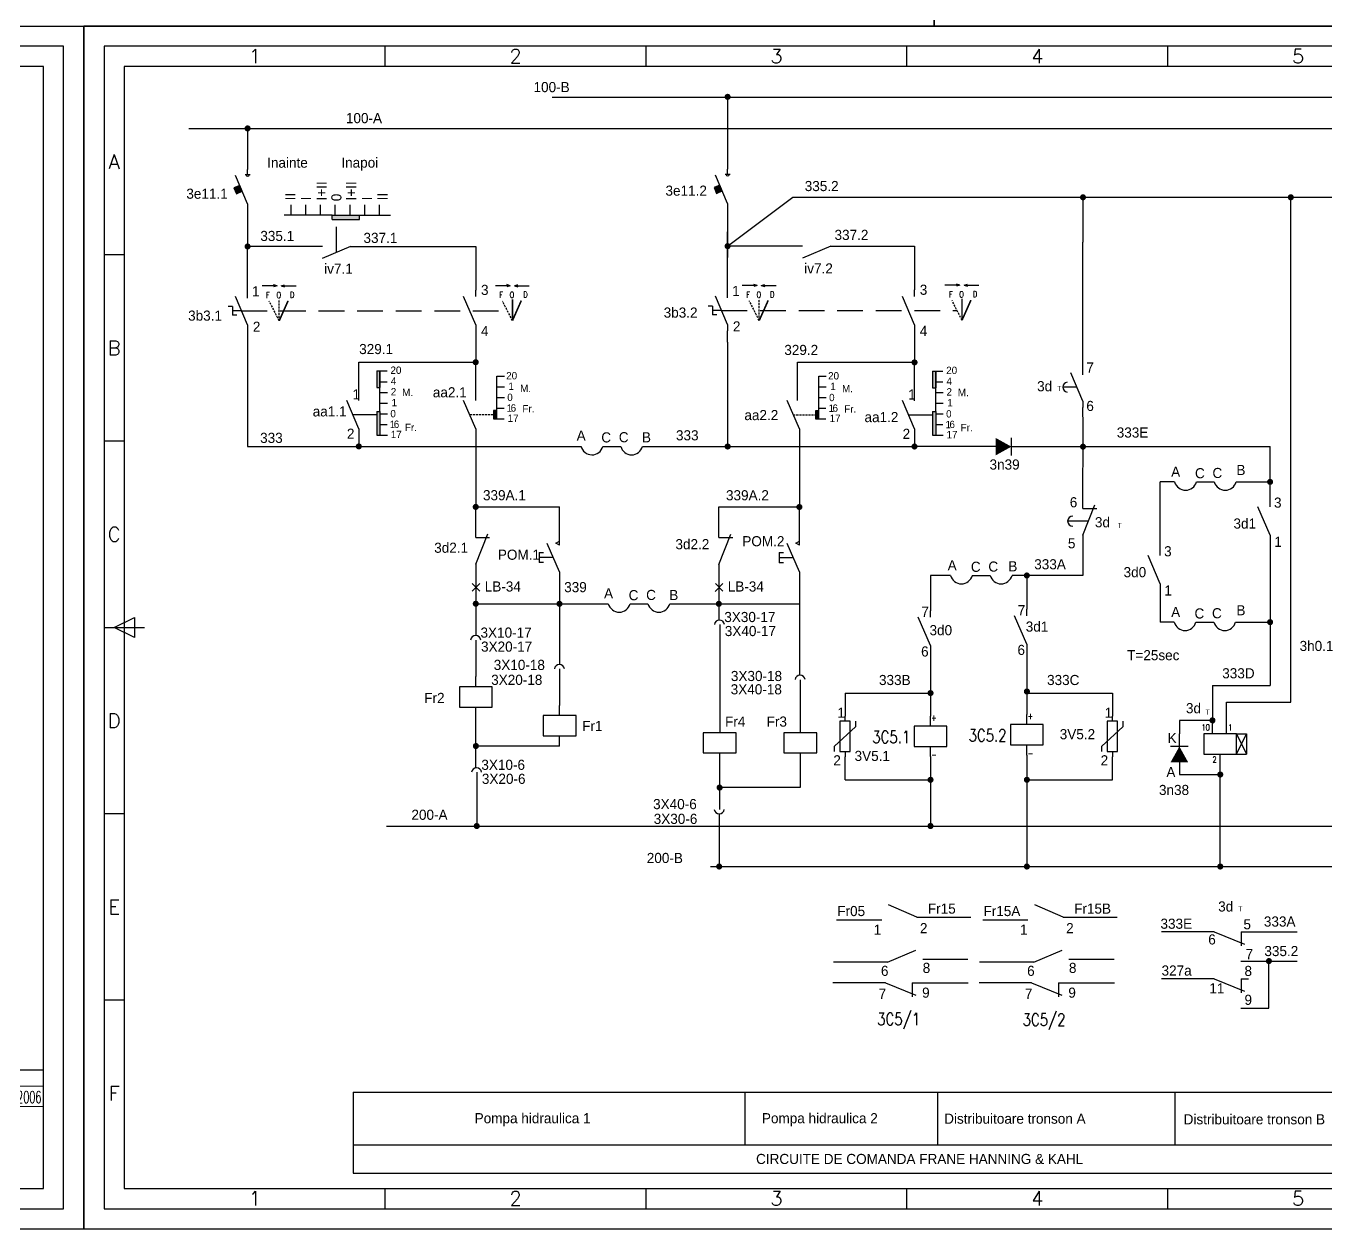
# Model space of a CAD drawing. Header units: millimetres. Extents: x 779 to 5457, y 14 to 905.
# Drawn here: x 2656.8 to 2977.9, y 13.9 to 310.9 of the extents above; entities that cross this region are included whole.
import ezdxf
from ezdxf.enums import TextEntityAlignment as Align

# ---------------------------------------------------------------- set-up
doc = ezdxf.new("R2010")
doc.units = ezdxf.units.MM
doc.linetypes.add('DASHED', pattern=[0.75, 0.5, -0.25])
doc.linetypes.add('DASHED2', pattern=[9.525, 6.35, -3.175])
doc.layers.add('INDICATOR', color=7, linetype='Continuous')
doc.styles.add('ISO', font='SIMPLEX.shx')
doc.styles.add('ROMANS', font='ROMANS.shx', dxfattribs={"width": 0.8})

# ---------------------------------------------------------------- blocks, each defined once
blk = doc.blocks.new('indic-el')
at = {"layer": 'INDICATOR', "color": 1}
for p, q in [((-180, 25), (-180, 29)), ((-175, 25), (-175, 29)), ((-140, 25), (-140, 29)), ((-125, 25), (-125, 29)), ((-105.5, 25), (-105.5, 29)), ((-87.5, 25), (-87.5, 29)), ((-82.5, 25), (-82.5, 29)), ((-47.5, 25), (-47.5, 29)), ((-32.5, 25), (-32.5, 29)), ((-13, 25), (-13, 29)), ((-167.9, 20), (-167.9, 25)), ((-145.42, 19.8), (-145.42, 24.8)), ((-134.65, 20.08), (-134.65, 25.08)), ((-119.93, 20), (-119.93, 25)), ((-97.19, 20), (-97.19, 25)), ((-83.77, 20), (-83.77, 25)), ((-69.03, 20), (-69.03, 25)), ((-45.33, 20), (-45.33, 25)), ((-22.83, 20), (-22.83, 25)), ((-155, 6), (-60, 6))]:
    blk.add_line(p, q, dxfattribs=at)
at = {"layer": 'INDICATOR'}
blk.add_line((-92.5, 25), (-92.5, 29), dxfattribs=at)
at = {"layer": 'INDICATOR', "const_width": 0.3, "flags": 128}
for points in [[(0, 29), (-185, 29), (-185, 0)], [(0, 25), (-185, 25)], [(0, 20), (-185, 20)], [(-155, 0), (-155, 20)], [(-60, 0), (-60, 20)], [(-10, 0), (-10, 20)]]:
    blk.add_lwpolyline(points, dxfattribs=at)
at = {"layer": 'INDICATOR', "color": 1, "style": 'ROMANS', "width": 0.8}
for s, height, p in [('Proiectat', 3, (-184.48, 20.88)), ('Desenat', 3, (-134.37, 21.17)), ('Verificat', 3, (-83.49, 20.88)), ('Data:', 2.5, (-22.15, 20.88))]:
    blk.add_text(s, height=height, dxfattribs=at).set_placement(p)
at = {"layer": 'INDICATOR', "style": 'ROMANS', "width": 0.570908}
blk.add_text('RATB-APUPS', height=4.5, dxfattribs=at).set_placement((-181.28, 10.96), (-156.69, 10.96), align=Align.FIT)
at = {"layer": 'INDICATOR', "color": 1, "style": 'ROMANS'}
for tag, height, width, p, p2 in [('PROIECTAT', 3, 0.908325, (-167.12, 20.74), (-146.23, 20.74)), ('DESENAT', 3, 1.116423, (-119.25, 20.84), (-97.88, 20.84)), ('VERIFICAT', 3, 1.074468, (-68.34, 20.8), (-45.93, 20.8)), ('DATA', 3, 1.321041, (-14.04, 20.81), (-0.45, 20.81)), ('NUME_DESEN', 4.5, 2.080219, (-153.9, 9.22), (-61.18, 9.22)), ('NUMAR', 4, 2.383056, (-58.61, 6.76), (-11.4, 6.76)), ('ANS', 3, 11.421134, (-154.04, 2.01), (-61.04, 2.01))]:
    blk.add_attdef(tag, text='', height=height, dxfattribs=dict(at, width=width)).set_placement(p, p2, align=Align.FIT)
blk = doc.blocks.new('4a4')
at = {"color": 240}
blk.add_lwpolyline([(0, 0), (0, 297), (-841, 297), (-841, 0)], close=True, dxfattribs=at)
blk = doc.blocks.new('5A4')
at = {"color": 70}
for p, q in [((-976.57, 287), (-976.57, 292)), ((-912.14, 287), (-912.14, 292)), ((-847.71, 287), (-847.71, 292)), ((-783.28, 287), (-783.28, 292)), ((-1041, 240.5), (-1046, 240.5)), ((-1041, 194.5), (-1046, 194.5)), ((-1043.5, 148.5), (-1038.5, 151)), ((-1038.5, 151), (-1038.5, 146)), ((-1046, 148.5), (-1036, 148.5)), ((-1038.5, 146), (-1043.5, 148.5)), ((-1041, 102.5), (-1046, 102.5)), ((-1041, 56.5), (-1046, 56.5)), ((-976.57, 5), (-976.57, 10)), ((-912.14, 5), (-912.14, 10)), ((-847.71, 5), (-847.71, 10)), ((-783.28, 5), (-783.28, 10))]:
    blk.add_line(p, q, dxfattribs=at)
at = {"color": 240}
for points in [[(0, 0), (0, 297), (-1051, 297), (-1051, 0)], [(-5, 5), (-5, 292), (-1046, 292), (-1046, 5)]]:
    blk.add_lwpolyline(points, close=True, dxfattribs=at)
at = {"color": 70}
blk.add_lwpolyline([(-1041, 287), (-1041, 10), (-10, 10), (-10, 287)], close=True, dxfattribs=at)
at = {"color": 50, "style": 'ISO'}
for s, p in [('1', (-1008.78, 289.55)), ('2', (-944.36, 289.55)), ('3', (-879.92, 289.55)), ('4', (-815.5, 289.55)), ('5', (-751.07, 289.55)), ('A', (-1043.5, 263.5)), ('B', (-1043.5, 217.5)), ('C', (-1043.5, 171.5)), ('D', (-1043.5, 125.5)), ('E', (-1043.5, 79.5)), ('F', (-1043.5, 33.5)), ('1', (-1008.78, 7.55)), ('2', (-944.36, 7.55)), ('3', (-879.92, 7.55)), ('4', (-815.5, 7.55)), ('5', (-751.07, 7.55))]:
    blk.add_text(s, height=3.5, dxfattribs=at).set_placement(p, align=Align.MIDDLE)

msp = doc.modelspace()

# ---------------------------------------------------------------- hatches: boundary and pattern name
for points in [[(2739.17, 263.17), (2739.17, 264.28), (2736.44, 264.28), (2732.42, 264.28), (2732.42, 263.17), (2734.57, 263.17)], [(2744.24, 225.77), (2743.44, 225.77), (2743.44, 222.61), (2743.44, 221.66), (2744.24, 221.66)], [(2881.49, 225.73), (2880.68, 225.73), (2880.68, 222.57), (2880.68, 221.62), (2881.49, 221.62)], [(2744.24, 215.78), (2743.44, 215.78), (2743.44, 214.22), (2743.44, 210.88), (2743.44, 209.93), (2744.24, 209.93)], [(2773.12, 216.01), (2772.32, 216.01), (2772.32, 213.96), (2773.12, 213.96)], [(2852.61, 215.97), (2851.81, 215.97), (2851.81, 213.92), (2852.61, 213.92)], [(2881.49, 215.74), (2880.68, 215.74), (2880.68, 214.18), (2880.68, 210.84), (2880.68, 209.89), (2881.49, 209.89)]]:
    msp.add_hatch(color=1).paths.add_polyline_path(points)

# ---------------------------------------------------------------- linework, layer by layer
at = {"color": 240}
for p, q in [((2881.12, 607.94), (2881.12, 310.94)), ((2671.1, 13.94), (2671.1, 310.94)), ((2881.12, 310.94), (3932.12, 310.94)), ((2666.1, 305.94), (2466.1, 305.94)), ((2666.1, 18.94), (2666.1, 305.94)), ((2466.1, 18.94), (2666.1, 18.94)), ((2461.1, 13.94), (2671.1, 13.94))]:
    msp.add_line(p, q, dxfattribs=at)
at = {"color": 70}
for p, q in [((2661.1, 300.94), (2471.1, 300.94)), ((2661.1, 23.94), (2661.1, 300.94)), ((2471.1, 23.94), (2661.1, 23.94))]:
    msp.add_line(p, q, dxfattribs=at)
at = {"color": 1}
for p, q in [((2786.81, 293.34), (3000.47, 293.34)), ((2830.11, 293.45), (2830.11, 275.63)), ((2697.06, 285.63), (2964.65, 285.63)), ((2711.54, 285.66), (2711.54, 275.55)), ((2964.65, 285.63), (3013.79, 285.63)), ((2711.54, 267.05), (2708.54, 274.05)), ((2710.91, 274.3), (2712.17, 274.3)), ((2711.54, 274.3), (2711.54, 275.55)), ((2830.11, 267.13), (2827.11, 274.13)), ((2829.48, 274.38), (2830.74, 274.38)), ((2830.11, 274.38), (2830.11, 275.63)), ((2711.54, 267.05), (2711.54, 256.89)), ((2722.29, 264.28), (2722.29, 266.75)), ((2725.93, 264.36), (2725.93, 266.83)), ((2729.57, 264.36), (2729.57, 266.83)), ((2733.21, 264.36), (2733.21, 266.83)), ((2736.84, 264.28), (2736.84, 266.75)), ((2740.48, 264.36), (2740.48, 266.83)), ((2744.12, 264.28), (2744.12, 266.75)), ((2830.11, 256.59), (2846.25, 268.65)), ((2830.11, 267.13), (2830.11, 265.63)), ((2846.25, 268.65), (2995.2, 268.65)), ((2917.87, 268.65), (2917.87, 257.61)), ((2930.01, 268.65), (2930.01, 268.65)), ((2969.19, 144.03), (2969.19, 268.65)), ((2732.42, 264.28), (2720.59, 264.28)), ((2732.42, 263.17), (2732.42, 264.28)), ((2732.42, 264.28), (2736.44, 264.28)), ((2736.44, 264.28), (2746.82, 264.28)), ((2739.17, 263.17), (2739.17, 264.28)), ((2830.11, 265.63), (2830.11, 253.75)), ((2732.42, 263.17), (2734.57, 263.17)), ((2734.57, 263.17), (2739.17, 263.17)), ((2830.11, 256.6), (2830.11, 260.16)), ((2917.87, 245.36), (2917.87, 257.61)), ((2730.01, 256.51), (2711.17, 256.51)), ((2711.55, 251.7), (2711.55, 256.52)), ((2736.99, 256.51), (2729.99, 253.51)), ((2736.99, 256.51), (2738.37, 256.51)), ((2738.37, 256.51), (2767.89, 256.51)), ((2767.89, 256.51), (2767.89, 245.75)), ((2848.58, 256.59), (2829.73, 256.59)), ((2830.11, 251.78), (2830.11, 256.6)), ((2855.56, 256.59), (2848.56, 253.59)), ((2855.56, 256.59), (2856.94, 256.59)), ((2856.94, 256.59), (2876.26, 256.59)), ((2876.26, 256.59), (2876.26, 245.79)), ((2711.55, 245.64), (2711.55, 251.7)), ((2830.11, 245.72), (2830.11, 251.78)), ((2711.55, 243.73), (2711.55, 245.64)), ((2718.83, 246.79), (2715.15, 246.79)), ((2718.83, 246.79), (2717.98, 247.06)), ((2718.83, 246.79), (2717.98, 246.52)), ((2719.85, 246.79), (2720.7, 247.06)), ((2719.85, 246.79), (2723.53, 246.79)), ((2719.85, 246.79), (2720.7, 246.52)), ((2767.89, 237.14), (2764.89, 244.14)), ((2767.89, 244.12), (2767.89, 245.75)), ((2776.43, 246.83), (2772.75, 246.83)), ((2776.43, 246.83), (2775.58, 247.11)), ((2776.43, 246.83), (2775.58, 246.56)), ((2777.44, 246.83), (2778.3, 247.11)), ((2777.44, 246.83), (2778.3, 246.56)), ((2777.44, 246.83), (2781.13, 246.83)), ((2830.11, 243.81), (2830.11, 245.72)), ((2837.39, 246.87), (2833.71, 246.87)), ((2837.39, 246.87), (2836.54, 247.14)), ((2837.39, 246.87), (2836.54, 246.6)), ((2838.41, 246.87), (2839.26, 247.14)), ((2838.41, 246.87), (2842.09, 246.87)), ((2838.41, 246.87), (2839.26, 246.6)), ((2876.26, 237.18), (2873.26, 244.18)), ((2876.26, 244.16), (2876.26, 245.79)), ((2887.47, 246.95), (2883.79, 246.95)), ((2887.47, 246.95), (2886.62, 247.22)), ((2887.47, 246.95), (2886.62, 246.67)), ((2888.49, 246.95), (2889.34, 247.22)), ((2888.49, 246.95), (2892.17, 246.95)), ((2888.49, 246.95), (2889.34, 246.67)), ((2917.87, 224.86), (2917.87, 245.36)), ((2707.8, 241.71), (2706.71, 241.71)), ((2707.8, 241.71), (2707.8, 239.58)), ((2826.36, 241.79), (2825.27, 241.79)), ((2826.36, 241.79), (2826.36, 239.66)), ((2710.05, 240.64), (2707.8, 240.64)), ((2708.89, 239.58), (2707.8, 239.58)), ((2828.61, 240.72), (2826.36, 240.72)), ((2827.45, 239.66), (2826.36, 239.66)), ((2711.55, 237.14), (2711.55, 232.83)), ((2767.89, 237.14), (2767.89, 235.76)), ((2767.89, 235.76), (2767.89, 227.93)), ((2830.11, 237.22), (2830.11, 235.72)), ((2830.11, 232.92), (2830.11, 235.72)), ((2876.26, 237.18), (2876.26, 235.8)), ((2876.26, 235.8), (2876.26, 227.88)), ((2711.55, 232.83), (2711.55, 207.15)), ((2830.11, 232.92), (2830.11, 207.13)), ((2739.02, 227.93), (2767.89, 227.93)), ((2739.02, 218.48), (2739.02, 227.93)), ((2743.44, 225.77), (2746.04, 225.77)), ((2743.44, 225.77), (2743.44, 222.61)), ((2744.24, 225.77), (2744.24, 221.66)), ((2744.24, 215.78), (2744.24, 225.77)), ((2767.89, 218.49), (2767.89, 227.93)), ((2847.38, 218.46), (2847.38, 227.91)), ((2847.38, 227.91), (2876.64, 227.91)), ((2876.26, 218.44), (2876.26, 227.88)), ((2880.68, 225.73), (2880.68, 222.57)), ((2880.68, 225.73), (2883.28, 225.73)), ((2881.49, 225.73), (2881.49, 221.62)), ((2881.49, 215.74), (2881.49, 225.73)), ((2743.44, 222.61), (2743.44, 221.66)), ((2743.44, 221.66), (2744.24, 221.66)), ((2744.24, 223.13), (2746.04, 223.13)), ((2773.12, 213.96), (2773.12, 224.52)), ((2773.12, 224.52), (2774.97, 224.52)), ((2773.17, 221.88), (2774.97, 221.88)), ((2852.61, 213.92), (2852.61, 224.48)), ((2852.61, 224.48), (2854.46, 224.48)), ((2852.67, 221.84), (2854.46, 221.84)), ((2880.68, 222.57), (2880.68, 221.62)), ((2880.68, 221.62), (2881.49, 221.62)), ((2881.49, 223.09), (2883.28, 223.09)), ((2916.37, 221.78), (2912.87, 221.78)), ((2739.02, 211.5), (2736.02, 218.5)), ((2744.3, 220.49), (2746.09, 220.49)), ((2767.89, 211.51), (2764.89, 218.51)), ((2847.82, 211.48), (2844.82, 218.48)), ((2876.26, 211.46), (2873.26, 218.46)), ((2881.55, 220.45), (2883.34, 220.45)), ((2743.44, 215.78), (2744.24, 215.78)), ((2743.44, 215.78), (2743.44, 214.22)), ((2744.24, 215.78), (2744.24, 209.93)), ((2744.3, 217.85), (2746.09, 217.85)), ((2772.32, 216.01), (2772.32, 213.96)), ((2773.12, 216.01), (2772.32, 216.01)), ((2773.12, 216.6), (2774.91, 216.6)), ((2852.61, 215.97), (2851.81, 215.97)), ((2851.81, 215.97), (2851.81, 213.92)), ((2852.61, 216.56), (2854.4, 216.56)), ((2880.68, 215.74), (2881.49, 215.74)), ((2880.68, 215.74), (2880.68, 214.18)), ((2881.49, 215.74), (2881.49, 209.89)), ((2881.55, 217.81), (2883.34, 217.81)), ((2917.87, 218.28), (2917.87, 216.78)), ((2917.88, 212.07), (2917.87, 216.78)), ((2743.44, 214.22), (2743.44, 210.88)), ((2744.24, 212.57), (2746.04, 212.57)), ((2772.32, 213.96), (2774.91, 213.96)), ((2851.81, 213.92), (2854.4, 213.92)), ((2880.68, 214.18), (2880.68, 210.84)), ((2881.49, 212.53), (2883.28, 212.53)), ((2917.86, 191.86), (2917.88, 212.07)), ((2739.02, 211.5), (2739.02, 207.15)), ((2743.44, 210.88), (2743.44, 209.93)), ((2743.44, 209.93), (2746.09, 209.93)), ((2767.89, 211.51), (2767.89, 207.16)), ((2847.82, 211.48), (2847.82, 207.13)), ((2876.26, 211.46), (2876.26, 206.75)), ((2880.68, 210.84), (2880.68, 209.89)), ((2880.68, 209.89), (2883.34, 209.89)), ((2711.55, 207.15), (2729.89, 207.15)), ((2729.89, 207.15), (2793.9, 207.15)), ((2767.89, 207.16), (2767.89, 192.51)), ((2799.29, 207.13), (2803.7, 207.13)), ((2809.09, 207.13), (2876.26, 207.13)), ((2847.82, 207.13), (2847.82, 192.19)), ((2892.4, 207.13), (2876.26, 207.13)), ((2896.41, 207.13), (2892.4, 207.13)), ((2900.04, 207.09), (2917.87, 207.09)), ((2917.87, 207.09), (2917.87, 207.5)), ((2917.87, 207.09), (2964.09, 207.09)), ((2964.09, 193.85), (2964.09, 207.09)), ((2936.95, 185.3), (2936.95, 198.39)), ((2940.51, 198.39), (2936.95, 198.39)), ((2945.9, 198.39), (2950.3, 198.39)), ((2948.85, 198.39), (2948.88, 198.39)), ((2955.69, 198.39), (2964.09, 198.39)), ((2917.83, 185.2), (2920.83, 192.7)), ((2964.09, 192.22), (2964.09, 193.85)), ((2767.9, 192.21), (2788.55, 192.21)), ((2767.91, 184.7), (2767.91, 192.21)), ((2788.56, 182.78), (2788.55, 192.21)), ((2827.94, 184.68), (2827.94, 192.19)), ((2827.94, 192.19), (2847.82, 192.19)), ((2847.82, 182.77), (2847.82, 192.56)), ((2964.09, 185.24), (2961.09, 192.24)), ((2919.23, 188.7), (2914.08, 188.7)), ((2767.91, 178.04), (2770.91, 185.54)), ((2787.69, 183.28), (2788.56, 183.78)), ((2788.56, 182.78), (2787.69, 183.28)), ((2827.93, 178.02), (2830.93, 185.52)), ((2846.95, 183.26), (2847.82, 183.77)), ((2847.82, 182.77), (2846.95, 183.26)), ((2917.83, 185.2), (2917.83, 183.7)), ((2917.83, 183.7), (2917.83, 175.28)), ((2936.95, 181.84), (2936.95, 185.3)), ((2964.09, 185.24), (2964.09, 183.86)), ((2964.09, 183.86), (2964.09, 148.14)), ((2783.56, 180.95), (2784.65, 180.95)), ((2783.56, 180.95), (2783.56, 178.45)), ((2842.82, 180.93), (2842.83, 178.43)), ((2842.82, 180.93), (2843.91, 180.93)), ((2936.95, 173.23), (2933.95, 180.23)), ((2936.95, 180.21), (2936.95, 181.84)), ((2767.91, 178.04), (2767.91, 176.54)), ((2787.06, 179.7), (2783.56, 179.7)), ((2784.65, 178.45), (2783.56, 178.45)), ((2827.93, 178.02), (2827.93, 176.52)), ((2846.32, 179.68), (2842.82, 179.68)), ((2843.91, 178.43), (2842.83, 178.43)), ((2767.91, 176.54), (2767.91, 168.31)), ((2788.57, 176.2), (2788.57, 168.29)), ((2827.93, 176.52), (2827.93, 168.29)), ((2847.83, 176.18), (2847.83, 168.27)), ((2880.2, 175.28), (2880.2, 166.58)), ((2885.15, 175.28), (2880.2, 175.28)), ((2890.54, 175.28), (2894.95, 175.28)), ((2893.5, 175.28), (2893.53, 175.28)), ((2917.83, 175.28), (2900.34, 175.28)), ((2903.99, 175.28), (2903.99, 166.98)), ((2768.87, 173.34), (2766.98, 171.38)), ((2768.89, 171.4), (2767.05, 173.32)), ((2828.89, 173.32), (2827, 171.36)), ((2828.92, 171.38), (2827.07, 173.3)), ((2936.95, 173.23), (2936.95, 171.85)), ((2936.95, 171.85), (2936.95, 167.88)), ((2767.91, 168.31), (2767.91, 160.43)), ((2768.28, 168.28), (2793.41, 168.28)), ((2788.57, 168.29), (2788.59, 153.3)), ((2793.41, 168.37), (2793.41, 168.36)), ((2793.41, 168.28), (2800.64, 168.28)), ((2806.02, 168.27), (2810.43, 168.27)), ((2808.98, 168.28), (2809.01, 168.28)), ((2815.82, 168.27), (2818.01, 168.27)), ((2818.01, 168.27), (2827.93, 168.27)), ((2827.93, 168.27), (2827.93, 164.27)), ((2827.93, 168.27), (2847.83, 168.27)), ((2847.83, 168.27), (2847.83, 150.64)), ((2903.99, 165.34), (2903.99, 166.98)), ((2936.95, 167.88), (2936.95, 163.76)), ((2880.2, 157.97), (2877.2, 164.97)), ((2880.2, 164.95), (2880.2, 166.58)), ((2903.99, 158.36), (2900.99, 165.36)), ((2940.39, 163.76), (2936.95, 163.76)), ((2945.77, 163.76), (2950.18, 163.76)), ((2948.73, 163.76), (2948.76, 163.76)), ((2955.57, 163.76), (2964.09, 163.76)), ((2828.15, 163.19), (2828.15, 136.46)), ((2767.93, 159.34), (2767.93, 150.31)), ((2880.2, 157.97), (2880.2, 156.59)), ((2903.99, 158.36), (2903.99, 156.98)), ((2880.2, 156.59), (2880.2, 150.81)), ((2903.99, 156.98), (2903.99, 150.81)), ((2788.61, 152.21), (2788.61, 143.18)), ((2767.93, 147.81), (2767.93, 150.31)), ((2848.05, 149.56), (2848.05, 144.83)), ((2880.2, 150.81), (2880.2, 146.62)), ((2903.99, 150.81), (2903.99, 147.02)), ((2949.85, 148.14), (2949.85, 138.65)), ((2949.85, 148.14), (2964.09, 148.14)), ((2848.05, 144.82), (2848.05, 136.46)), ((2859.1, 146.25), (2880.22, 146.25)), ((2859.1, 146.25), (2859.1, 140.55)), ((2880.22, 146.27), (2880.22, 140.57)), ((2904.01, 146.66), (2904.01, 140.96)), ((2904.01, 146.25), (2925.13, 146.25)), ((2925.13, 146.25), (2925.13, 140.55)), ((2767.93, 127.78), (2767.93, 142.81)), ((2788.61, 140.68), (2788.61, 143.18)), ((2953.34, 136.15), (2953.34, 144.03)), ((2953.34, 144.03), (2969.19, 144.03)), ((2859.1, 139.3), (2859.1, 140.55)), ((2861.7, 139.28), (2861.7, 137.93)), ((2880.22, 138.07), (2880.22, 140.57)), ((2904.01, 138.46), (2904.01, 140.96)), ((2925.13, 139.3), (2925.13, 140.55)), ((2927.72, 139.28), (2927.72, 137.93)), ((2941.68, 139.51), (2941.68, 136.15)), ((2949.85, 139.51), (2941.68, 139.51)), ((2949.85, 136.15), (2949.85, 138.65)), ((2788.61, 133.18), (2788.61, 135.68)), ((2861.7, 137.93), (2856.51, 133.16)), ((2927.72, 137.93), (2922.53, 133.16)), ((2941.68, 132.92), (2941.68, 136.15)), ((2955.82, 136.15), (2958.29, 136.15)), ((2788.61, 133.18), (2767.93, 133.18)), ((2856.51, 131.81), (2856.51, 133.16)), ((2859.1, 131.8), (2859.1, 130.55)), ((2880.22, 130.57), (2880.22, 133.07)), ((2904.01, 130.96), (2904.01, 133.46)), ((2922.53, 131.81), (2922.53, 133.16)), ((2925.13, 131.8), (2925.13, 130.55)), ((2828.12, 131.46), (2828.12, 119.35)), ((2848.05, 131.46), (2848.05, 122.92)), ((2859.1, 124.84), (2859.1, 130.55)), ((2880.22, 130.57), (2880.22, 124.84)), ((2904.01, 130.96), (2904.01, 125.22)), ((2925.13, 124.84), (2925.13, 130.55)), ((2941.68, 129.25), (2941.68, 126.14)), ((2951.77, 103.43), (2951.77, 131.15)), ((2955.82, 131.15), (2958.29, 131.15)), ((2768.15, 126.69), (2768.15, 113.43)), ((2941.68, 126.14), (2951.77, 126.14)), ((2828.12, 123.69), (2828.12, 123.32)), ((2848.05, 122.92), (2828.12, 122.92)), ((2859.1, 124.84), (2880.22, 124.84)), ((2880.22, 124.84), (2880.22, 113.43)), ((2904.01, 124.84), (2925.13, 124.84)), ((2904.01, 124.47), (2904.01, 103.43)), ((2828.12, 121.23), (2828.12, 117.47)), ((2828.03, 116.44), (2828.03, 112.7)), ((2745.87, 113.43), (2768.15, 113.43)), ((2768.15, 113.43), (3013.79, 113.43)), ((2828.03, 112.7), (2828.03, 103.43)), ((2825.84, 103.43), (2880.22, 103.43)), ((2880.22, 103.43), (3013.79, 103.43)), ((2876.85, 90.94), (2869.85, 93.94)), ((2912.97, 90.94), (2905.97, 93.94)), ((2866.51, 90.2), (2856.99, 90.2)), ((2868.15, 90.2), (2866.51, 90.2)), ((2876.85, 90.94), (2878.23, 90.94)), ((2878.23, 90.94), (2890.21, 90.94)), ((2902.63, 90.2), (2893.11, 90.2)), ((2904.26, 90.2), (2902.63, 90.2)), ((2912.97, 90.94), (2914.35, 90.94)), ((2914.35, 90.94), (2926.33, 90.94)), ((2948.75, 87.29), (2937.27, 87.29)), ((2950.25, 87.29), (2948.75, 87.29)), ((2950.25, 87.29), (2957.75, 84.29)), ((2956.91, 87.29), (2958.75, 87.29)), ((2958.75, 87.29), (2970.73, 87.29)), ((2869.58, 79.81), (2876.58, 82.81)), ((2878.29, 80.55), (2879.92, 80.55)), ((2879.92, 80.55), (2889.44, 80.55)), ((2905.7, 79.81), (2912.7, 82.81)), ((2914.4, 80.55), (2916.04, 80.55)), ((2916.04, 80.55), (2925.56, 80.55)), ((2868.2, 79.81), (2856.23, 79.81)), ((2869.58, 79.81), (2868.2, 79.81)), ((2904.32, 79.81), (2892.34, 79.81)), ((2905.7, 79.81), (2904.32, 79.81)), ((2956.86, 80.08), (2970.73, 80.08)), ((2963.79, 68.48), (2963.79, 80.08)), ((2867.56, 74.68), (2856.08, 74.68)), ((2869.06, 74.68), (2867.56, 74.68)), ((2869.06, 74.68), (2876.56, 71.68)), ((2875.72, 74.68), (2877.56, 74.68)), ((2877.56, 74.68), (2889.55, 74.68)), ((2903.68, 74.68), (2892.19, 74.68)), ((2905.18, 74.68), (2903.68, 74.68)), ((2905.18, 74.68), (2912.68, 71.68)), ((2911.84, 74.68), (2913.68, 74.68)), ((2913.68, 74.68), (2925.66, 74.68)), ((2948.75, 75.68), (2937.27, 75.68)), ((2950.25, 75.68), (2948.75, 75.68)), ((2950.25, 75.68), (2957.75, 72.68)), ((2956.91, 75.68), (2958.75, 75.68)), ((2956.86, 68.48), (2963.79, 68.48)), ((2737.6, 47.7), (3357.28, 47.7)), ((2737.6, 47.7), (2737.6, 27.7)), ((2834.37, 47.7), (2834.37, 34.7)), ((2881.92, 47.7), (2881.92, 34.7)), ((2940.58, 47.7), (2940.58, 34.7)), ((2737.6, 34.7), (3307.51, 34.7)), ((2737.6, 27.7), (3357.28, 27.7))]:
    msp.add_line(p, q, dxfattribs=at)
at = {"color": 1, "linetype": 'DASHED2'}
for p, q in [((2733.49, 255.01), (2733.49, 263.17)), ((2710.05, 240.64), (2775.71, 240.64)), ((2828.61, 240.72), (2886.78, 240.72)), ((2737.52, 215), (2743.44, 215)), ((2874.76, 214.96), (2880.68, 214.96))]:
    msp.add_line(p, q, dxfattribs=at)
at = {"color": 1, "linetype": 'DASHED'}
for p, q in [((2719.35, 238.16), (2716.91, 242.99)), ((2719.35, 238.16), (2719.35, 243.45)), ((2776.95, 238.2), (2774.51, 243.04)), ((2837.91, 238.24), (2835.47, 243.07)), ((2837.91, 238.24), (2837.91, 243.53)), ((2887.99, 238.31), (2885.55, 243.15)), ((2766.39, 215.01), (2772.31, 215.01)), ((2846.32, 214.98), (2852.24, 214.98))]:
    msp.add_line(p, q, dxfattribs=at)
at = {"color": 3}
for p, q in [((2773.17, 219.24), (2774.97, 219.24)), ((2852.67, 219.2), (2854.46, 219.2)), ((2744.3, 215.21), (2746.09, 215.21)), ((2881.55, 215.17), (2883.34, 215.17))]:
    msp.add_line(p, q, dxfattribs=at)
at = {"color": 1, "const_width": 0.75}
for points in [[(2829.73, 293.45, 1), (2830.48, 293.45, 1)], [(2711.17, 285.66, 1), (2711.92, 285.66, 1)], [(2917.5, 268.65, 1), (2918.25, 268.65, 1)], [(2968.82, 268.65, 1), (2969.57, 268.65, 1)], [(2711.17, 256.51, 1), (2711.92, 256.51, 1)], [(2829.73, 256.59, 1), (2830.48, 256.59, 1)], [(2767.51, 227.93, 1), (2768.26, 227.93, 1)], [(2875.89, 227.89, 1), (2876.64, 227.89, 1)], [(2738.64, 207.15, 1), (2739.39, 207.15, 1)], [(2829.74, 207.13, 1), (2830.49, 207.13, 1)], [(2875.89, 207.13, 1), (2876.64, 207.13, 1)], [(2917.5, 207.09, 1), (2918.25, 207.09, 1)], [(2963.71, 198.39, 1), (2964.46, 198.39, 1)], [(2767.52, 192.21, 1), (2768.27, 192.21, 1)], [(2847.45, 192.19, 1), (2848.2, 192.19, 1)], [(2903.62, 175.28, 1), (2904.37, 175.28, 1)], [(2767.53, 168.31, 1), (2768.28, 168.31, 1)], [(2788.2, 168.29, 1), (2788.95, 168.29, 1)], [(2827.56, 168.29, 1), (2828.31, 168.29, 1)], [(2963.71, 163.76, 1), (2964.46, 163.76, 1)], [(2879.84, 146.25, 1), (2880.59, 146.25, 1)], [(2903.64, 146.64, 1), (2904.39, 146.64, 1)], [(2949.47, 139.51, 1), (2950.22, 139.51, 1)], [(2767.56, 133.18, 1), (2768.31, 133.18, 1)], [(2879.84, 124.84, -1), (2880.59, 124.84, -1)], [(2903.64, 124.84, 1), (2904.39, 124.84, 1)], [(2951.4, 126.14, 1), (2952.15, 126.14, 1)], [(2827.75, 122.92, 1), (2828.5, 122.92, 1)], [(2767.77, 113.43, 1), (2768.52, 113.43, 1)], [(2879.84, 113.43, 1), (2880.59, 113.43, 1)], [(2827.65, 103.43, 1), (2828.4, 103.43, 1)], [(2903.64, 103.43, 1), (2904.39, 103.43, 1)], [(2951.4, 103.43, 1), (2952.15, 103.43, 1)], [(2963.42, 80.08, 1), (2964.17, 80.08, 1)]]:
    msp.add_lwpolyline(points, format="xyb", close=True, dxfattribs=at)
at = {"color": 1, "flags": 128}
for points in [[(2710.23, 270.16), (2709.6, 271.58), (2708.18, 270.95), (2708.81, 269.53)], [(2828.79, 270.24), (2828.16, 271.66), (2826.74, 271.03), (2827.37, 269.61)], [(2771.98, 142.81), (2771.98, 147.81), (2763.88, 147.81), (2763.88, 142.81)], [(2792.66, 135.68), (2792.66, 140.68), (2784.56, 140.68), (2784.56, 135.68)], [(2860.35, 131.8), (2860.35, 139.3), (2857.85, 139.3), (2857.85, 131.8)], [(2884.27, 133.07), (2884.27, 138.07), (2876.17, 138.07), (2876.17, 133.07)], [(2908.06, 133.46), (2908.06, 138.46), (2899.96, 138.46), (2899.96, 133.46)], [(2926.38, 131.8), (2926.38, 139.3), (2923.88, 139.3), (2923.88, 131.8)], [(2832.2, 131.46), (2832.2, 136.46), (2824.1, 136.46), (2824.1, 131.46)], [(2852.1, 131.46), (2852.1, 136.46), (2844, 136.46), (2844, 131.46)], [(2947.72, 136.15), (2947.72, 131.15), (2955.82, 131.15), (2955.82, 136.15)]]:
    msp.add_lwpolyline(points, close=True, dxfattribs=at)
for points in [[(2711.55, 237.14), (2708.55, 244.14)], [(2830.11, 237.22), (2827.11, 244.22)], [(2917.87, 218.28), (2914.87, 225.28)], [(2900.17, 209.25), (2900.17, 204.92)], [(2917.86, 191.86), (2921.25, 191.86)], [(2767.91, 184.7), (2771.32, 184.7)], [(2788.57, 176.2), (2785.56, 183.2)], [(2827.94, 184.68), (2831.35, 184.68)], [(2847.83, 176.18), (2844.82, 183.18)], [(2943.84, 133.05), (2939.51, 133.05)], [(2956.91, 87.29), (2956.91, 83.87)], [(2875.72, 74.68), (2875.72, 71.26)], [(2911.84, 74.68), (2911.84, 71.26)], [(2956.91, 75.68), (2956.91, 72.26)]]:
    msp.add_lwpolyline(points, dxfattribs=at)
at = {"color": 1, "const_width": 0.4, "flags": 128}
for points in [[(2719.35, 238.16), (2721.55, 243.1)], [(2776.95, 238.2), (2779.15, 243.15)], [(2837.91, 238.24), (2840.12, 243.18)], [(2887.99, 238.31), (2890.2, 243.26)]]:
    msp.add_lwpolyline(points, dxfattribs=at)
at = {"color": 1, "const_width": 0.4}
for points in [[(2776.95, 238.2), (2776.95, 243.49)], [(2887.99, 238.31), (2887.99, 243.6)]]:
    msp.add_lwpolyline(points, dxfattribs=at)
at = {"color": 1, "const_width": 0.24, "flags": 128}
for points in [[(2899.94, 207.09), (2896.41, 209.05), (2896.41, 205.13)], [(2941.68, 132.82), (2943.64, 129.29), (2939.71, 129.29)]]:
    msp.add_lwpolyline(points, close=True, dxfattribs=at)
at = {"color": 1}
for points in [[(2955.82, 131.15), (2958.29, 136.15), (2958.29, 131.15)], [(2955.82, 136.15), (2958.29, 131.15)]]:
    msp.add_lwpolyline(points, dxfattribs=at)
for centre in [(2711.54, 274.03), (2830.11, 274.11)]:
    msp.add_circle(centre, 0.273, dxfattribs=at)
for centre, radius, start, end in [((2914.14, 221.78), 1.26, 97.8584, 262.1416), ((2796.6, 207.86), 2.79, 193.2443, 344.7552), ((2806.4, 207.86), 2.79, 195.2379, 344.7552), ((2943.2, 199.12), 2.79, 195.2379, 344.7552), ((2953, 199.12), 2.79, 195.2379, 344.7552), ((2915.33, 188.7), 1.25, 90, 270), ((2887.85, 176.01), 2.79, 195.2379, 344.7552), ((2897.65, 176.01), 2.79, 195.2379, 344.7552), ((2803.33, 169.01), 2.79, 195.2379, 344.7552), ((2813.13, 169.01), 2.79, 195.2379, 344.7552), ((2828.09, 163.02), 1.26, 7.8584, 172.1416), ((2943.08, 164.49), 2.79, 195.2379, 344.7552), ((2952.88, 164.49), 2.79, 195.2379, 344.7552), ((2767.88, 159.17), 1.26, 7.8584, 172.1416), ((2788.56, 152.04), 1.26, 7.8584, 172.1416), ((2848, 149.39), 1.26, 7.8584, 172.1416), ((2768.1, 126.53), 1.26, 7.8584, 172.1416), ((2828.03, 117.7), 1.26, 187.8584, 352.1416)]:
    msp.add_arc(centre, radius, start, end, dxfattribs=at)
for points in [[(2708.81, 269.53), (2708.18, 270.95), (2710.23, 270.16), (2709.6, 271.58)], [(2827.37, 269.61), (2826.74, 271.03), (2828.79, 270.24), (2828.16, 271.66)], [(2899.95, 207.1), (2896.43, 205.17), (2896.41, 209)], [(2941.69, 132.83), (2939.76, 129.31), (2943.59, 129.29)]]:
    msp.add_solid(points, dxfattribs=at)

# ---------------------------------------------------------------- block references
msp.add_blockref('4a4', (2881.12, 310.94))
msp.add_blockref('5A4', (3722.1, 13.94), dxfattribs=at)
ref = msp.add_blockref('indic-el', (2661.1, 24.19), dxfattribs=at)
ref.add_attrib('NUME_DESEN', 'SCHEMA FRANA CU SOLENOID-NISIPARE', dxfattribs={"layer": 'INDICATOR', "color": 1, "height": 4.5, "style": 'ROMANS', "width": 0.677129}).set_placement((2507.21, 33.42), (2599.92, 33.42), align=Align.FIT)
ref.add_attrib('ANS', 'V3A-93-2S', dxfattribs={"layer": 'INDICATOR', "color": 1, "height": 3, "style": 'ROMANS', "width": 3.518944}).set_placement((2507.07, 26.2), (2600.07, 26.2), align=Align.FIT)
ref.add_attrib('NUMAR', 'V3A-93-2S-E-03-03', dxfattribs={"layer": 'INDICATOR', "color": 1, "height": 4, "style": 'ROMANS', "width": 0.684635}).set_placement((2602.49, 30.95), (2649.7, 30.95), align=Align.FIT)
ref.add_attrib('DESENAT', 'Ing.V.Danciulescu', dxfattribs={"layer": 'INDICATOR', "color": 1, "height": 3, "style": 'ROMANS', "width": 0.566669}).set_placement((2541.85, 45.03), (2563.22, 45.03), align=Align.FIT)
ref.add_attrib('VERIFICAT', 'Ing.Marin Stefan', dxfattribs={"layer": 'INDICATOR', "color": 1, "height": 3, "style": 'ROMANS', "width": 0.612783}).set_placement((2592.77, 44.99), (2615.18, 44.99), align=Align.FIT)
ref.add_attrib('DATA', '16.02.2006', dxfattribs={"layer": 'INDICATOR', "color": 1, "height": 3, "style": 'ROMANS', "width": 0.537373}).set_placement((2647.06, 45), (2660.65, 45), align=Align.FIT)
ref.add_attrib('PROIECTAT', 'Ing.V.Danciulescu', dxfattribs={"layer": 'INDICATOR', "color": 1, "height": 3, "style": 'ROMANS', "width": 0.553941}).set_placement((2493.98, 44.93), (2514.87, 44.93), align=Align.FIT)

# ---------------------------------------------------------------- texts
for s, height, p in [('100-B', 2.5, (2782.17, 294.61)), ('100-A', 2.5, (2735.83, 286.95)), ('Inainte', 2.5, (2716.38, 275.95)), ('Inapoi', 2.5, (2734.7, 275.97)), ('3e11.1', 2.5, (2696.42, 268.29)), ('3e11.2', 2.5, (2814.76, 269.04)), ('335.2', 2.5, (2849.15, 270.18)), ('335.1', 2.5, (2714.69, 257.86)), ('337.2', 2.5, (2856.51, 258.12)), ('337.1', 2.5, (2740.17, 257.38)), ('iv7.1', 2.5, (2730.46, 249.76)), ('iv7.2', 2.5, (2849.03, 249.84)), ('1', 2.5, (2712.65, 244.21)), ('3', 2.5, (2769.19, 244.54)), ('1', 2.5, (2831.22, 244.29)), ('3', 2.5, (2877.56, 244.58)), ('3b3.1', 2.5, (2696.86, 238.19)), ('3b3.2', 2.5, (2814.31, 238.94)), ('2', 2.5, (2712.84, 235.45)), ('2', 2.5, (2831.41, 235.53)), ('4', 2.5, (2769.19, 234.38)), ('4', 2.5, (2877.56, 234.42)), ('329.1', 2.5, (2739.11, 229.94)), ('329.2', 2.5, (2844.1, 229.72)), ('20', 1.815, (2746.84, 225.06)), ('20', 1.815, (2775.42, 223.7)), ('20', 1.815, (2854.92, 223.67)), ('20', 1.815, (2884.09, 225.02)), ('7', 2.5, (2918.7, 225.38)), ('4', 1.81, (2746.92, 222.39)), ('2', 1.81, (2746.92, 219.75)), ('aa2.1', 2.5, (2757.3, 219.26)), ('1', 1.81, (2775.97, 221.09)), ('M.', 1.815, (2778.86, 220.57)), ('1', 1.81, (2855.47, 221.06)), ('M.', 1.815, (2858.36, 220.53)), ('4', 1.81, (2884.17, 222.35)), ('2', 1.81, (2884.17, 219.71)), ('3d', 2.5, (2906.54, 220.76)), ('T', 1.25, (2911.49, 220.83)), ('1', 2.5, (2737.45, 218.75)), ('1', 1.81, (2747.1, 217.06)), ('M.', 1.815, (2749.72, 219.59)), ('1', 2.5, (2874.69, 218.71)), ('1', 1.81, (2884.35, 217.02)), ('M.', 1.815, (2886.96, 219.55)), ('6', 2.5, (2918.7, 215.89)), ('aa1.1', 2.5, (2727.63, 214.55)), ('1', 1.81, (2775.55, 215.71)), ('6', 1.81, (2776.52, 215.74)), ('Fr.', 1.815, (2779.42, 215.53)), ('aa2.2', 2.5, (2834.25, 213.64)), ('1', 1.81, (2855.04, 215.68)), ('6', 1.81, (2856.02, 215.71)), ('Fr.', 1.815, (2858.92, 215.49)), ('aa1.2', 2.5, (2863.91, 213.14)), ('1', 1.81, (2746.67, 211.69)), ('6', 1.81, (2747.65, 211.72)), ('Fr.', 1.815, (2750.41, 210.94)), ('17', 1.815, (2775.79, 213.21)), ('17', 1.815, (2855.29, 213.18)), ('1', 1.81, (2883.92, 211.65)), ('6', 1.81, (2884.9, 211.68)), ('Fr.', 1.815, (2887.66, 210.9)), ('333', 2.5, (2714.64, 208.01)), ('2', 2.5, (2736.08, 209.04)), ('17', 1.815, (2746.92, 209.19)), ('A', 2.5, (2792.82, 208.57)), ('C', 2.5, (2798.91, 208.12)), ('C', 2.5, (2803.23, 208.17)), ('B', 2.5, (2808.94, 208.15)), ('333', 2.5, (2817.35, 208.64)), ('2', 2.5, (2873.32, 209)), ('17', 1.815, (2884.17, 209.15)), ('333E', 2.5, (2926.21, 209.33)), ('3n39', 2.5, (2894.79, 201.43)), ('B', 2.5, (2955.77, 200.08)), ('A', 2.5, (2939.65, 199.64)), ('C', 2.5, (2945.53, 199.28)), ('C', 2.5, (2949.85, 199.34)), ('339A.1', 2.5, (2769.68, 193.85)), ('339A.2', 2.5, (2829.7, 193.84)), ('6', 2.5, (2914.61, 192.11)), ('3', 2.5, (2965.05, 192.02)), ('3d', 2.5, (2920.82, 187.18)), ('3d1', 2.5, (2955.04, 186.86)), ('T', 1.25, (2926.44, 187.01)), ('3d2.1', 2.5, (2757.64, 180.88)), ('3d2.2', 2.5, (2817.22, 181.76)), ('POM.2', 2.5, (2833.73, 182.49)), ('5', 2.5, (2914.15, 181.98)), ('1', 2.5, (2965.12, 182.35)), ('POM.1', 2.5, (2773.36, 179.16)), ('3', 2.5, (2937.91, 180.01)), ('A', 2.5, (2884.45, 176.54)), ('C', 2.5, (2890.18, 176.18)), ('C', 2.5, (2894.5, 176.23)), ('B', 2.5, (2899.44, 176.3)), ('333A', 2.5, (2905.83, 176.8)), ('3d0', 2.5, (2927.9, 174.85)), ('LB-34', 2.5, (2770.12, 171.32)), ('339', 2.5, (2789.74, 171.16)), ('LB-34', 2.5, (2830.14, 171.31)), ('A', 2.5, (2799.58, 169.63)), ('C', 2.5, (2805.66, 169.17)), ('C', 2.5, (2809.98, 169.23)), ('B', 2.5, (2815.69, 169.2)), ('1', 2.5, (2937.98, 170.34)), ('7', 2.5, (2877.95, 165.07)), ('7', 2.5, (2901.75, 165.46)), ('A', 2.5, (2939.65, 165.01)), ('C', 2.5, (2945.41, 164.66)), ('C', 2.5, (2949.73, 164.71)), ('B', 2.5, (2955.77, 165.45)), ('3X30-17', 2.5, (2829.28, 163.78)), ('3d1', 2.5, (2903.73, 161.42)), ('3X10-17', 2.5, (2769.07, 159.93)), ('3X40-17', 2.5, (2829.41, 160.32)), ('3d0', 2.5, (2879.97, 160.53)), ('3X20-17', 2.5, (2769.2, 156.47)), ('6', 2.5, (2877.89, 155.27)), ('6', 2.5, (2901.69, 155.66)), ('3h0.1', 2.5, (2971.37, 156.64)), ('3X10-18', 2.5, (2772.34, 151.96)), ('T=25sec', 2.5, (2928.78, 154.36)), ('3X30-18', 2.5, (2830.91, 149.22)), ('333D', 2.5, (2952.26, 149.89)), ('3X20-18', 2.5, (2771.71, 148.27)), ('3X40-18', 2.5, (2830.86, 145.93)), ('333B', 2.5, (2867.49, 148.23)), ('333C', 2.5, (2909, 148.23)), ('Fr2', 2.5, (2755.18, 143.8)), ('1', 2.5, (2857.2, 140.14)), ('1', 2.5, (2923.23, 140.14)), ('3d', 2.5, (2943.3, 141.27)), ('T', 1.25, (2948.16, 140.93)), ('Fr1', 2.5, (2794.18, 136.88)), ('Fr4', 2.5, (2829.47, 137.96)), ('Fr3', 2.5, (2839.74, 137.96)), ('3V5.2', 2.5, (2912.13, 134.85)), ('K', 2.5, (2938.78, 133.9)), ('3V5.1', 2.5, (2861.46, 129.49)), ('3X10-6', 2.5, (2769.28, 127.29)), ('2', 2.5, (2856.21, 128.4)), ('2', 2.5, (2922.23, 128.4)), ('3X20-6', 2.5, (2769.41, 123.83)), ('A', 2.5, (2938.47, 125.5)), ('3n38', 2.5, (2936.64, 121.08)), ('3X40-6', 2.5, (2811.7, 117.59)), ('200-A', 2.5, (2752.01, 114.96)), ('3X30-6', 2.5, (2811.85, 113.95)), ('200-B', 2.5, (2810.14, 104.29)), ('Fr05', 2.5, (2857.19, 91.19)), ('Fr15', 2.5, (2879.57, 91.79)), ('Fr15A', 2.5, (2893.3, 91.19)), ('Fr15B', 2.5, (2915.69, 91.79)), ('3d', 2.5, (2951.26, 92.32)), ('T', 1.25, (2956.21, 92.39)), ('Pompa hidraulica 1', 2.5, (2767.63, 40.04)), ('Pompa hidraulica 2', 2.5, (2838.57, 40.04)), ('Distribuitoare tronson A', 2.5, (2883.59, 39.93)), ('Distribuitoare tronson B', 2.5, (2942.73, 39.77)), ('CIRCUITE DE COMANDA FRANE HANNING & KAHL', 2.5, (2837.13, 29.98))]:
    msp.add_text(s, height=height, dxfattribs=at).set_placement(p)
at = {"color": 1, "text_generation_flag": 2}
for s, p in [('I+II', (2728.61, 267.87)), ('II', (2720.87, 267.89)), ('I', (2724.71, 267.89))]:
    msp.add_text(s, height=2.5, rotation=270, dxfattribs=at).set_placement(p)
at = {"color": 1}
for s, p in [('I+II', (2738.38, 267.87)), ('0', (2734.72, 267.68)), ('I', (2742.28, 267.89)), ('II', (2746.12, 267.89))]:
    msp.add_text(s, height=2.5, rotation=90, dxfattribs=at).set_placement(p)
at = {"color": 3}
for p in [(2775.68, 218.36), (2855.18, 218.32), (2746.81, 214.33), (2884.06, 214.29)]:
    msp.add_text('0', height=1.81, dxfattribs=at).set_placement(p)
at = {"color": 1, "linetype": 'DASHED'}
for s, p in [('333E', (2937.01, 88.06)), ('5', (2957.5, 87.93)), ('333A', (2962.55, 88.6)), ('1', (2866.19, 86.6)), ('2', (2877.6, 86.96)), ('1', (2902.31, 86.6)), ('2', (2913.71, 86.96)), ('6', (2948.81, 84.18)), ('335.2', (2962.67, 81.31)), ('7', (2958.02, 80.55)), ('6', (2867.97, 76.43)), ('8', (2878.29, 77.15)), ('6', (2904.08, 76.43)), ('8', (2914.4, 77.15)), ('327a', (2937.28, 76.5)), ('8', (2957.76, 76.4)), ('11', (2949.07, 72.12)), ('7', (2867.4, 70.76)), ('9', (2878.14, 71.04)), ('7', (2903.52, 70.76)), ('9', (2914.25, 71.04)), ('9', (2957.76, 69.27))]:
    msp.add_text(s, height=2.5, dxfattribs=at).set_placement(p)
at = {"color": 1, "style": 'ROMANS', "width": 0.8}
for tag, p, s in [('F', (2716.12, 243.77), 'F'), ('O', (2718.68, 243.77), 'O'), ('D', (2722.03, 243.83), 'M'), ('F', (2773.72, 243.82), 'F'), ('O', (2776.28, 243.82), 'O'), ('D', (2779.63, 243.88), 'M'), ('F', (2834.69, 243.85), 'F'), ('O', (2837.24, 243.85), 'O'), ('D', (2840.6, 243.91), 'M'), ('F', (2884.77, 243.93), 'F'), ('O', (2887.32, 243.93), 'O'), ('D', (2890.68, 243.99), 'M'), ('+', (2880.4, 139.42), '1'), ('+', (2904.2, 139.81), '1'), ('10', (2947.15, 137.03), '10'), ('1', (2953.73, 137), '2'), ('-', (2880.43, 130.24), '2'), ('-', (2904.23, 130.63), '2'), ('2', (2949.85, 129.08), '2')]:
    msp.add_attdef(tag, p, s, height=1.5, dxfattribs=at)
for tag, p in [('3C5.1', (2875.2, 135.41)), ('3C5.2', (2898.99, 135.8)), ('3C5/1', (2877.65, 65.78)), ('3C5/2', (2913.55, 65.62))]:
    msp.add_attdef(tag, text='K', height=3, dxfattribs=at).set_placement(p, align=Align.MIDDLE_RIGHT)

doc.saveas('drawing.dxf')
